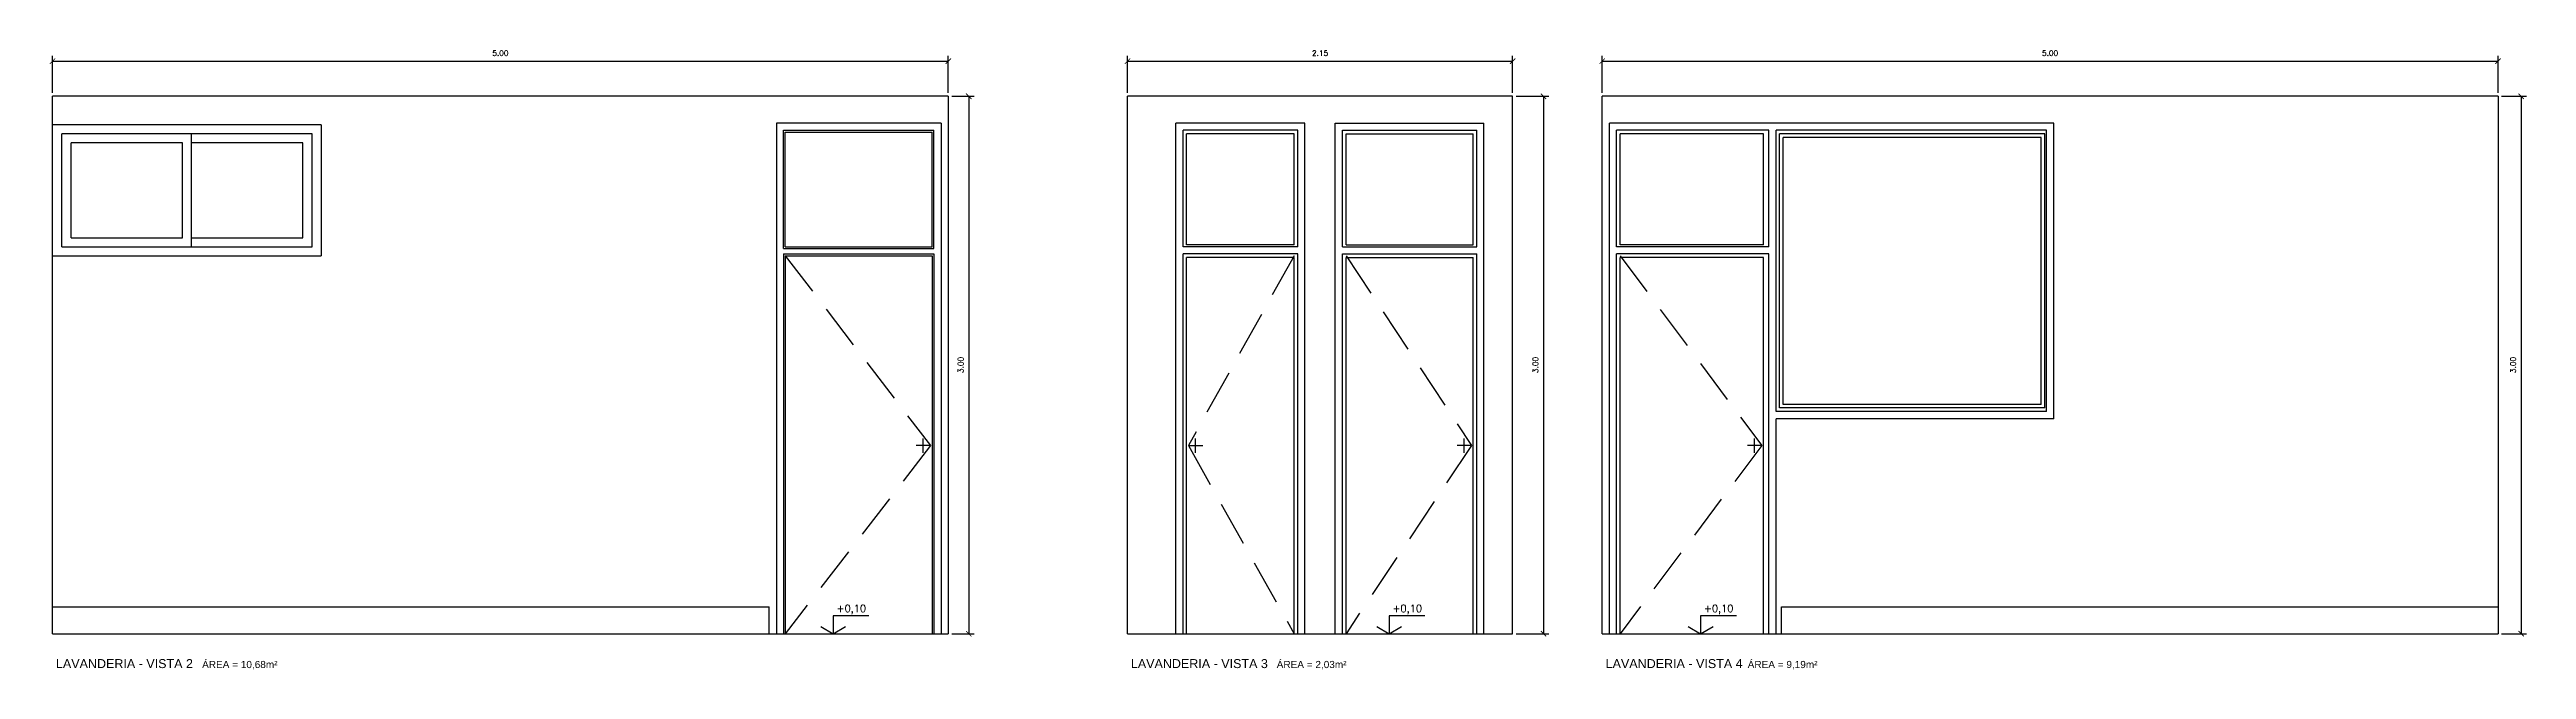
# Model space of a CAD drawing. Header units: millimetres. Extents: x 1 to 250, y 10 to 22.
# Drawn here: x 47.15 to 60.97, y 18.09 to 21.55 of the extents above; entities that cross this region are included whole.
import ezdxf

# ---------------------------------------------------------------- set-up
doc = ezdxf.new("R2010")
doc.units = ezdxf.units.MM
doc.linetypes.add('HIDDEN', pattern=[0.375, 0.25, -0.125])
for name, color, linetype in [('COTAS', 1, 'Continuous'), ('LPROJ', 7, 'HIDDEN'), ('LVISTA02', 1, 'Continuous'), ('NOTAS', 2, 'Continuous'), ('REVEST', 2, 'Continuous')]:
    doc.layers.add(name, color=color, linetype=linetype)
doc.styles.add('60-20', font='romans.shx', dxfattribs={"height": 0.03})
doc.styles.add('60-50', font='romans.shx', dxfattribs={"height": 0.075})
doc.styles.add('80-20', font='romans.shx', dxfattribs={"height": 0.04})
doc.styles.add('ARIAL', font='arial.ttf', dxfattribs={"height": 0.05})
doc.dimstyles.new('20', dxfattribs={"dimtxt": 0.1, "dimasz": 0.075, "dimexe": 0.075, "dimexo": 0.05, "dimgap": 0.075, "dimtad": 1, "dimzin": 4, "dimdsep": 46, "dimtxsty": '60-50', "dimblk1": 'ARCHTICK', "dimblk2": 'ARCHTICK', "dimsah": 1, "dimcen": 2.5, "dimclrt": 3, "dimadec": 0, "dimazin": 0, "dimtfac": 1, "dimtmove": 2, "dimatfit": 3, "dimldrblk": 'ARCHTICK', "dimfxl": 1, "dimarcsym": 0})

# ---------------------------------------------------------------- blocks, each defined once
blk = doc.blocks.new('_ARCHTICK')
at = {"color": 0, "linetype": 'ByBlock', "const_width": 0.15}
blk.add_lwpolyline([(-0.5, -0.5), (0.5, 0.5)], dxfattribs=at)
blk = doc.blocks.new('*D51')
at = {"color": 0, "linetype": 'ByBlock'}
for p, q in [((47.166, 21.311), (47.166, 21.517)), ((47.166, 21.487), (52.166, 21.487)), ((52.166, 21.311), (52.166, 21.517))]:
    blk.add_line(p, q, dxfattribs=at)
at = {"layer": 'DEFPOINTS', "color": 0, "linetype": 'ByBlock'}
for p in [(52.166, 21.487), (47.166, 21.291), (52.166, 21.291)]:
    blk.add_point(p, dxfattribs=at)
at = {"color": 0, "linetype": 'ByBlock', "xscale": 0.03, "yscale": 0.03, "zscale": 0.03, "rotation": 180}
blk.add_blockref('_ARCHTICK', (47.166, 21.487), dxfattribs=at)
at = {"color": 0, "linetype": 'ByBlock', "xscale": 0.03, "yscale": 0.03, "zscale": 0.03}
blk.add_blockref('_ARCHTICK', (52.166, 21.487), dxfattribs=at)
at = {"color": 3, "linetype": 'ByBlock', "insert": (49.666, 21.532), "char_height": 0.03, "attachment_point": 5, "style": '60-20'}
blk.add_mtext('5.00', dxfattribs=at)
blk = doc.blocks.new('*D52')
at = {"color": 0, "linetype": 'ByBlock'}
for p, q in [((53.166, 21.311), (53.166, 21.517)), ((53.166, 21.487), (55.316, 21.487)), ((55.316, 21.311), (55.316, 21.517))]:
    blk.add_line(p, q, dxfattribs=at)
at = {"layer": 'DEFPOINTS', "color": 0, "linetype": 'ByBlock'}
for p in [(55.316, 21.487), (53.166, 21.291), (55.316, 21.291)]:
    blk.add_point(p, dxfattribs=at)
at = {"color": 0, "linetype": 'ByBlock', "xscale": 0.03, "yscale": 0.03, "zscale": 0.03, "rotation": 180}
blk.add_blockref('_ARCHTICK', (53.166, 21.487), dxfattribs=at)
at = {"color": 0, "linetype": 'ByBlock', "xscale": 0.03, "yscale": 0.03, "zscale": 0.03}
blk.add_blockref('_ARCHTICK', (55.316, 21.487), dxfattribs=at)
at = {"color": 3, "linetype": 'ByBlock', "insert": (54.241, 21.532), "char_height": 0.03, "attachment_point": 5, "style": '60-20'}
blk.add_mtext('2.15', dxfattribs=at)
blk = doc.blocks.new('*D53')
at = {"color": 0, "linetype": 'ByBlock'}
for p, q in [((55.816, 21.311), (55.816, 21.517)), ((55.816, 21.487), (60.816, 21.487)), ((60.816, 21.311), (60.816, 21.517))]:
    blk.add_line(p, q, dxfattribs=at)
at = {"layer": 'DEFPOINTS', "color": 0, "linetype": 'ByBlock'}
for p in [(60.816, 21.487), (55.816, 21.291), (60.816, 21.291)]:
    blk.add_point(p, dxfattribs=at)
at = {"color": 0, "linetype": 'ByBlock', "xscale": 0.03, "yscale": 0.03, "zscale": 0.03, "rotation": 180}
blk.add_blockref('_ARCHTICK', (55.816, 21.487), dxfattribs=at)
at = {"color": 0, "linetype": 'ByBlock', "xscale": 0.03, "yscale": 0.03, "zscale": 0.03}
blk.add_blockref('_ARCHTICK', (60.816, 21.487), dxfattribs=at)
at = {"color": 3, "linetype": 'ByBlock', "insert": (58.316, 21.532), "char_height": 0.03, "attachment_point": 5, "style": '60-20'}
blk.add_mtext('5.00', dxfattribs=at)
blk = doc.blocks.new('*D161')
at = {"color": 0, "linetype": 'ByBlock'}
for p, q in [((52.186, 21.291), (52.31, 21.291)), ((52.28, 21.291), (52.28, 18.291)), ((52.186, 18.291), (52.31, 18.291))]:
    blk.add_line(p, q, dxfattribs=at)
at = {"layer": 'DEFPOINTS', "color": 0, "linetype": 'ByBlock'}
for p in [(52.166, 21.291), (52.166, 18.291), (52.28, 18.291)]:
    blk.add_point(p, dxfattribs=at)
at = {"color": 0, "linetype": 'ByBlock', "xscale": 0.03, "yscale": 0.03, "zscale": 0.03}
for p, rotation in [((52.28, 21.291), 90), ((52.28, 18.291), 270)]:
    blk.add_blockref('_ARCHTICK', p, dxfattribs=dict(at, rotation=rotation))
at = {"color": 3, "linetype": 'ByBlock', "insert": (52.235, 19.791), "char_height": 0.03, "attachment_point": 5, "rotation": 90, "style": '60-20'}
blk.add_mtext('3.00', dxfattribs=at)
blk = doc.blocks.new('*D162')
at = {"color": 0, "linetype": 'ByBlock'}
for p, q in [((55.336, 21.291), (55.518, 21.291)), ((55.488, 21.291), (55.488, 18.291)), ((55.336, 18.291), (55.518, 18.291))]:
    blk.add_line(p, q, dxfattribs=at)
at = {"layer": 'DEFPOINTS', "color": 0, "linetype": 'ByBlock'}
for p in [(55.316, 21.291), (55.316, 18.291), (55.488, 18.291)]:
    blk.add_point(p, dxfattribs=at)
at = {"color": 0, "linetype": 'ByBlock', "xscale": 0.03, "yscale": 0.03, "zscale": 0.03}
for p, rotation in [((55.488, 21.291), 90), ((55.488, 18.291), 270)]:
    blk.add_blockref('_ARCHTICK', p, dxfattribs=dict(at, rotation=rotation))
at = {"color": 3, "linetype": 'ByBlock', "insert": (55.443, 19.791), "char_height": 0.03, "attachment_point": 5, "rotation": 90, "style": '60-20'}
blk.add_mtext('3.00', dxfattribs=at)
blk = doc.blocks.new('*D163')
at = {"color": 0, "linetype": 'ByBlock'}
for p, q in [((60.836, 21.291), (60.975, 21.291)), ((60.945, 21.291), (60.945, 18.291)), ((60.836, 18.291), (60.975, 18.291))]:
    blk.add_line(p, q, dxfattribs=at)
at = {"layer": 'DEFPOINTS', "color": 0, "linetype": 'ByBlock'}
for p in [(60.816, 21.291), (60.816, 18.291), (60.945, 18.291)]:
    blk.add_point(p, dxfattribs=at)
at = {"color": 0, "linetype": 'ByBlock', "xscale": 0.03, "yscale": 0.03, "zscale": 0.03}
for p, rotation in [((60.945, 21.291), 90), ((60.945, 18.291), 270)]:
    blk.add_blockref('_ARCHTICK', p, dxfattribs=dict(at, rotation=rotation))
at = {"color": 3, "linetype": 'ByBlock', "insert": (60.9, 19.791), "char_height": 0.03, "attachment_point": 5, "rotation": 90, "style": '60-20'}
blk.add_mtext('3.00', dxfattribs=at)

msp = doc.modelspace()

# ---------------------------------------------------------------- linework, layer by layer
at = {"layer": 'LPROJ'}
for p, q in [((51.256, 20.401), (52.066, 19.341)), ((54.096, 20.401), (53.506, 19.341)), ((54.386, 20.401), (55.086, 19.341)), ((55.916, 20.401), (56.706, 19.341)), ((52.066, 19.341), (51.256, 18.291)), ((53.506, 19.341), (54.096, 18.291)), ((55.086, 19.341), (54.386, 18.291)), ((56.706, 19.341), (55.916, 18.291))]:
    msp.add_line(p, q, dxfattribs=at)
at = {"layer": 'LVISTA02'}
for p, q in [((48.666, 21.131), (47.166, 21.131)), ((47.218, 20.451), (47.218, 21.081)), ((48.616, 21.081), (47.218, 21.081)), ((48.616, 20.451), (48.616, 21.081)), ((48.666, 21.131), (48.666, 20.401)), ((51.206, 21.141), (51.206, 18.291)), ((52.126, 21.141), (51.206, 21.141)), ((51.246, 20.441), (51.246, 21.101)), ((51.246, 21.101), (52.086, 21.101)), ((51.256, 21.091), (52.076, 21.091)), ((51.256, 20.451), (51.256, 21.091)), ((52.076, 20.451), (52.076, 21.091)), ((52.086, 20.441), (52.086, 21.101)), ((52.126, 21.141), (52.126, 18.291)), ((53.436, 18.291), (53.436, 21.141)), ((54.156, 21.141), (53.436, 21.141)), ((54.116, 21.101), (53.476, 21.101)), ((53.476, 20.451), (53.476, 21.101)), ((54.096, 21.081), (53.496, 21.081)), ((53.496, 20.461), (53.496, 21.081)), ((54.096, 20.461), (54.096, 21.081)), ((54.116, 20.451), (54.116, 21.101)), ((54.156, 18.291), (54.156, 21.141)), ((54.326, 18.291), (54.326, 21.141)), ((54.326, 21.141), (55.156, 21.141)), ((54.366, 21.101), (55.116, 21.101)), ((54.366, 20.451), (54.366, 21.101)), ((54.386, 21.081), (55.096, 21.081)), ((54.386, 20.461), (54.386, 21.081)), ((55.096, 20.461), (55.096, 21.081)), ((55.116, 20.451), (55.116, 21.101)), ((55.156, 18.291), (55.156, 21.141)), ((55.856, 18.291), (55.856, 21.141)), ((58.336, 21.141), (55.856, 21.141)), ((56.746, 21.101), (55.896, 21.101)), ((55.896, 20.451), (55.896, 21.101)), ((56.716, 21.081), (55.916, 21.081)), ((55.916, 20.461), (55.916, 21.081)), ((56.716, 20.461), (56.716, 21.081)), ((56.746, 20.451), (56.746, 21.101)), ((56.786, 19.531), (56.786, 21.101)), ((58.296, 21.101), (56.786, 21.101)), ((58.286, 21.081), (56.806, 21.081)), ((56.806, 19.551), (56.806, 21.081)), ((56.826, 19.571), (56.826, 21.061)), ((58.266, 21.061), (56.826, 21.061)), ((58.266, 19.571), (58.266, 21.061)), ((58.286, 19.551), (58.286, 21.081)), ((58.296, 19.531), (58.296, 21.101)), ((58.336, 19.491), (58.336, 21.141)), ((47.166, 20.401), (48.666, 20.401)), ((47.218, 20.451), (48.616, 20.451)), ((51.246, 20.441), (52.086, 20.441)), ((51.246, 20.411), (51.246, 18.291)), ((51.246, 20.411), (52.086, 20.411)), ((51.256, 20.451), (52.076, 20.451)), ((51.256, 20.401), (51.256, 18.291)), ((51.256, 20.401), (52.076, 20.401)), ((52.076, 20.401), (52.076, 18.291)), ((52.086, 20.411), (52.086, 18.291)), ((54.116, 20.451), (53.476, 20.451)), ((53.476, 18.291), (53.476, 20.411)), ((54.116, 20.411), (53.476, 20.411)), ((54.096, 20.461), (53.496, 20.461)), ((53.496, 18.291), (53.496, 20.391)), ((54.096, 20.391), (53.496, 20.391)), ((54.096, 18.291), (54.096, 20.391)), ((54.116, 18.291), (54.116, 20.411)), ((54.366, 20.451), (55.116, 20.451)), ((54.366, 18.291), (54.366, 20.411)), ((54.366, 20.411), (55.116, 20.411)), ((54.386, 20.461), (55.096, 20.461)), ((54.386, 18.291), (54.386, 20.391)), ((54.386, 20.391), (55.096, 20.391)), ((55.096, 18.291), (55.096, 20.391)), ((55.116, 18.291), (55.116, 20.411)), ((56.746, 20.451), (55.896, 20.451)), ((55.896, 18.291), (55.896, 20.411)), ((56.746, 20.411), (55.896, 20.411)), ((56.716, 20.461), (55.916, 20.461)), ((55.916, 18.291), (55.916, 20.391)), ((56.716, 20.391), (55.916, 20.391)), ((56.716, 18.291), (56.716, 20.391)), ((56.746, 18.291), (56.746, 20.411)), ((58.296, 19.531), (56.786, 19.531)), ((58.286, 19.551), (56.806, 19.551)), ((58.266, 19.571), (56.826, 19.571)), ((58.336, 19.491), (56.786, 19.491)), ((56.786, 18.291), (56.786, 19.491)), ((47.166, 18.441), (51.166, 18.441)), ((51.166, 18.291), (51.166, 18.441)), ((56.816, 18.441), (60.816, 18.441)), ((56.816, 18.291), (56.816, 18.441))]:
    msp.add_line(p, q, dxfattribs=at)
at = {"layer": 'LVISTA02', "color": 8}
for p, q in [((47.891, 21.031), (47.269, 21.031)), ((47.269, 20.501), (47.269, 21.031)), ((47.891, 20.501), (47.891, 21.031)), ((47.941, 20.451), (47.941, 21.081)), ((48.563, 21.031), (47.941, 21.031)), ((48.563, 20.501), (48.563, 21.031)), ((47.269, 20.501), (47.891, 20.501)), ((47.941, 20.501), (48.563, 20.501))]:
    msp.add_line(p, q, dxfattribs=at)
at = {"layer": 'NOTAS'}
for p, q in [((52.026, 19.301), (52.026, 19.381)), ((53.546, 19.301), (53.546, 19.381)), ((55.046, 19.301), (55.046, 19.381)), ((56.666, 19.301), (56.666, 19.381)), ((52.066, 19.341), (51.986, 19.341)), ((53.506, 19.341), (53.586, 19.341)), ((55.086, 19.341), (55.006, 19.341)), ((56.706, 19.341), (56.626, 19.341))]:
    msp.add_line(p, q, dxfattribs=at)
for points in [[(51.723, 18.391), (51.523, 18.391), (51.523, 18.291)], [(54.826, 18.391), (54.626, 18.391), (54.626, 18.291)], [(56.565, 18.391), (56.365, 18.391), (56.365, 18.291)]]:
    msp.add_lwpolyline(points, dxfattribs=at)
at = {"layer": 'NOTAS', "color": 3}
for points in [[(51.454, 18.331), (51.523, 18.291), (51.592, 18.331)], [(54.557, 18.331), (54.626, 18.291), (54.696, 18.331)], [(56.296, 18.331), (56.365, 18.291), (56.435, 18.331)]]:
    msp.add_lwpolyline(points, dxfattribs=at)
at = {"layer": 'REVEST'}
for p, q in [((52.166, 21.291), (47.166, 21.291)), ((47.166, 18.291), (47.166, 21.291)), ((52.166, 21.291), (52.166, 18.291)), ((53.166, 18.291), (53.166, 21.291)), ((55.316, 21.291), (53.166, 21.291)), ((55.316, 18.291), (55.316, 21.291)), ((60.816, 21.291), (55.816, 21.291)), ((55.816, 18.291), (55.816, 21.291)), ((60.816, 21.291), (60.816, 18.291)), ((47.166, 18.291), (52.166, 18.291)), ((53.166, 18.291), (55.316, 18.291)), ((55.816, 18.291), (60.816, 18.291))]:
    msp.add_line(p, q, dxfattribs=at)

# ---------------------------------------------------------------- texts
at = {"layer": 'NOTAS', "color": 3, "style": '80-20'}
for p in [(51.542, 18.412), (54.645, 18.412), (56.384, 18.412)]:
    msp.add_text('+0,10', height=0.04, dxfattribs=at).set_placement(p)
at = {"layer": 'NOTAS', "style": 'ARIAL'}
for s, height, p in [('LAVANDERIA - VISTA 2', 0.05, (47.185, 18.099)), ('ÁREA = 10,68m²', 0.04, (48.001, 18.099)), ('LAVANDERIA - VISTA 3', 0.05, (53.185, 18.099)), ('ÁREA = 2,03m²', 0.04, (53.999, 18.099)), ('LAVANDERIA - VISTA 4', 0.05, (55.835, 18.099)), ('ÁREA = 9,19m²', 0.04, (56.628, 18.099))]:
    msp.add_text(s, height=height, dxfattribs=at).set_placement(p)

# ---------------------------------------------------------------- dimensions: what is measured, and where the dimension line sits
at = {"layer": 'COTAS'}
for base, p1, p2, picture, middle in [((52.166, 21.487), (47.166, 21.291), (52.166, 21.291), '*D51', (49.666, 21.532)), ((55.316, 21.487), (53.166, 21.291), (55.316, 21.291), '*D52', (54.241, 21.532)), ((60.816, 21.487), (55.816, 21.291), (60.816, 21.291), '*D53', (58.316, 21.532))]:
    dim = msp.add_linear_dim(base=base, p1=p1, p2=p2, dimstyle='20', override={"dimtxt": 0.02, "dimasz": 0.03, "dimexe": 0.03, "dimexo": 0.02, "dimgap": 0.03, "dimtxsty": '60-20'}, dxfattribs=at)
    dim.commit()
    dim.dimension.update_dxf_attribs({"geometry": picture, "text_midpoint": middle})
for base, p1, p2, picture, middle in [((52.28, 18.291), (52.166, 21.291), (52.166, 18.291), '*D161', (52.235, 19.791)), ((55.488, 18.291), (55.316, 21.291), (55.316, 18.291), '*D162', (55.443, 19.791)), ((60.945, 18.291), (60.816, 21.291), (60.816, 18.291), '*D163', (60.9, 19.791))]:
    dim = msp.add_linear_dim(base=base, p1=p1, p2=p2, angle=90, dimstyle='20', override={"dimtxt": 0.02, "dimasz": 0.03, "dimexe": 0.03, "dimexo": 0.02, "dimgap": 0.03, "dimtxsty": '60-20'}, dxfattribs=at)
    dim.commit()
    dim.dimension.update_dxf_attribs({"geometry": picture, "text_midpoint": middle})

doc.saveas('drawing.dxf')
